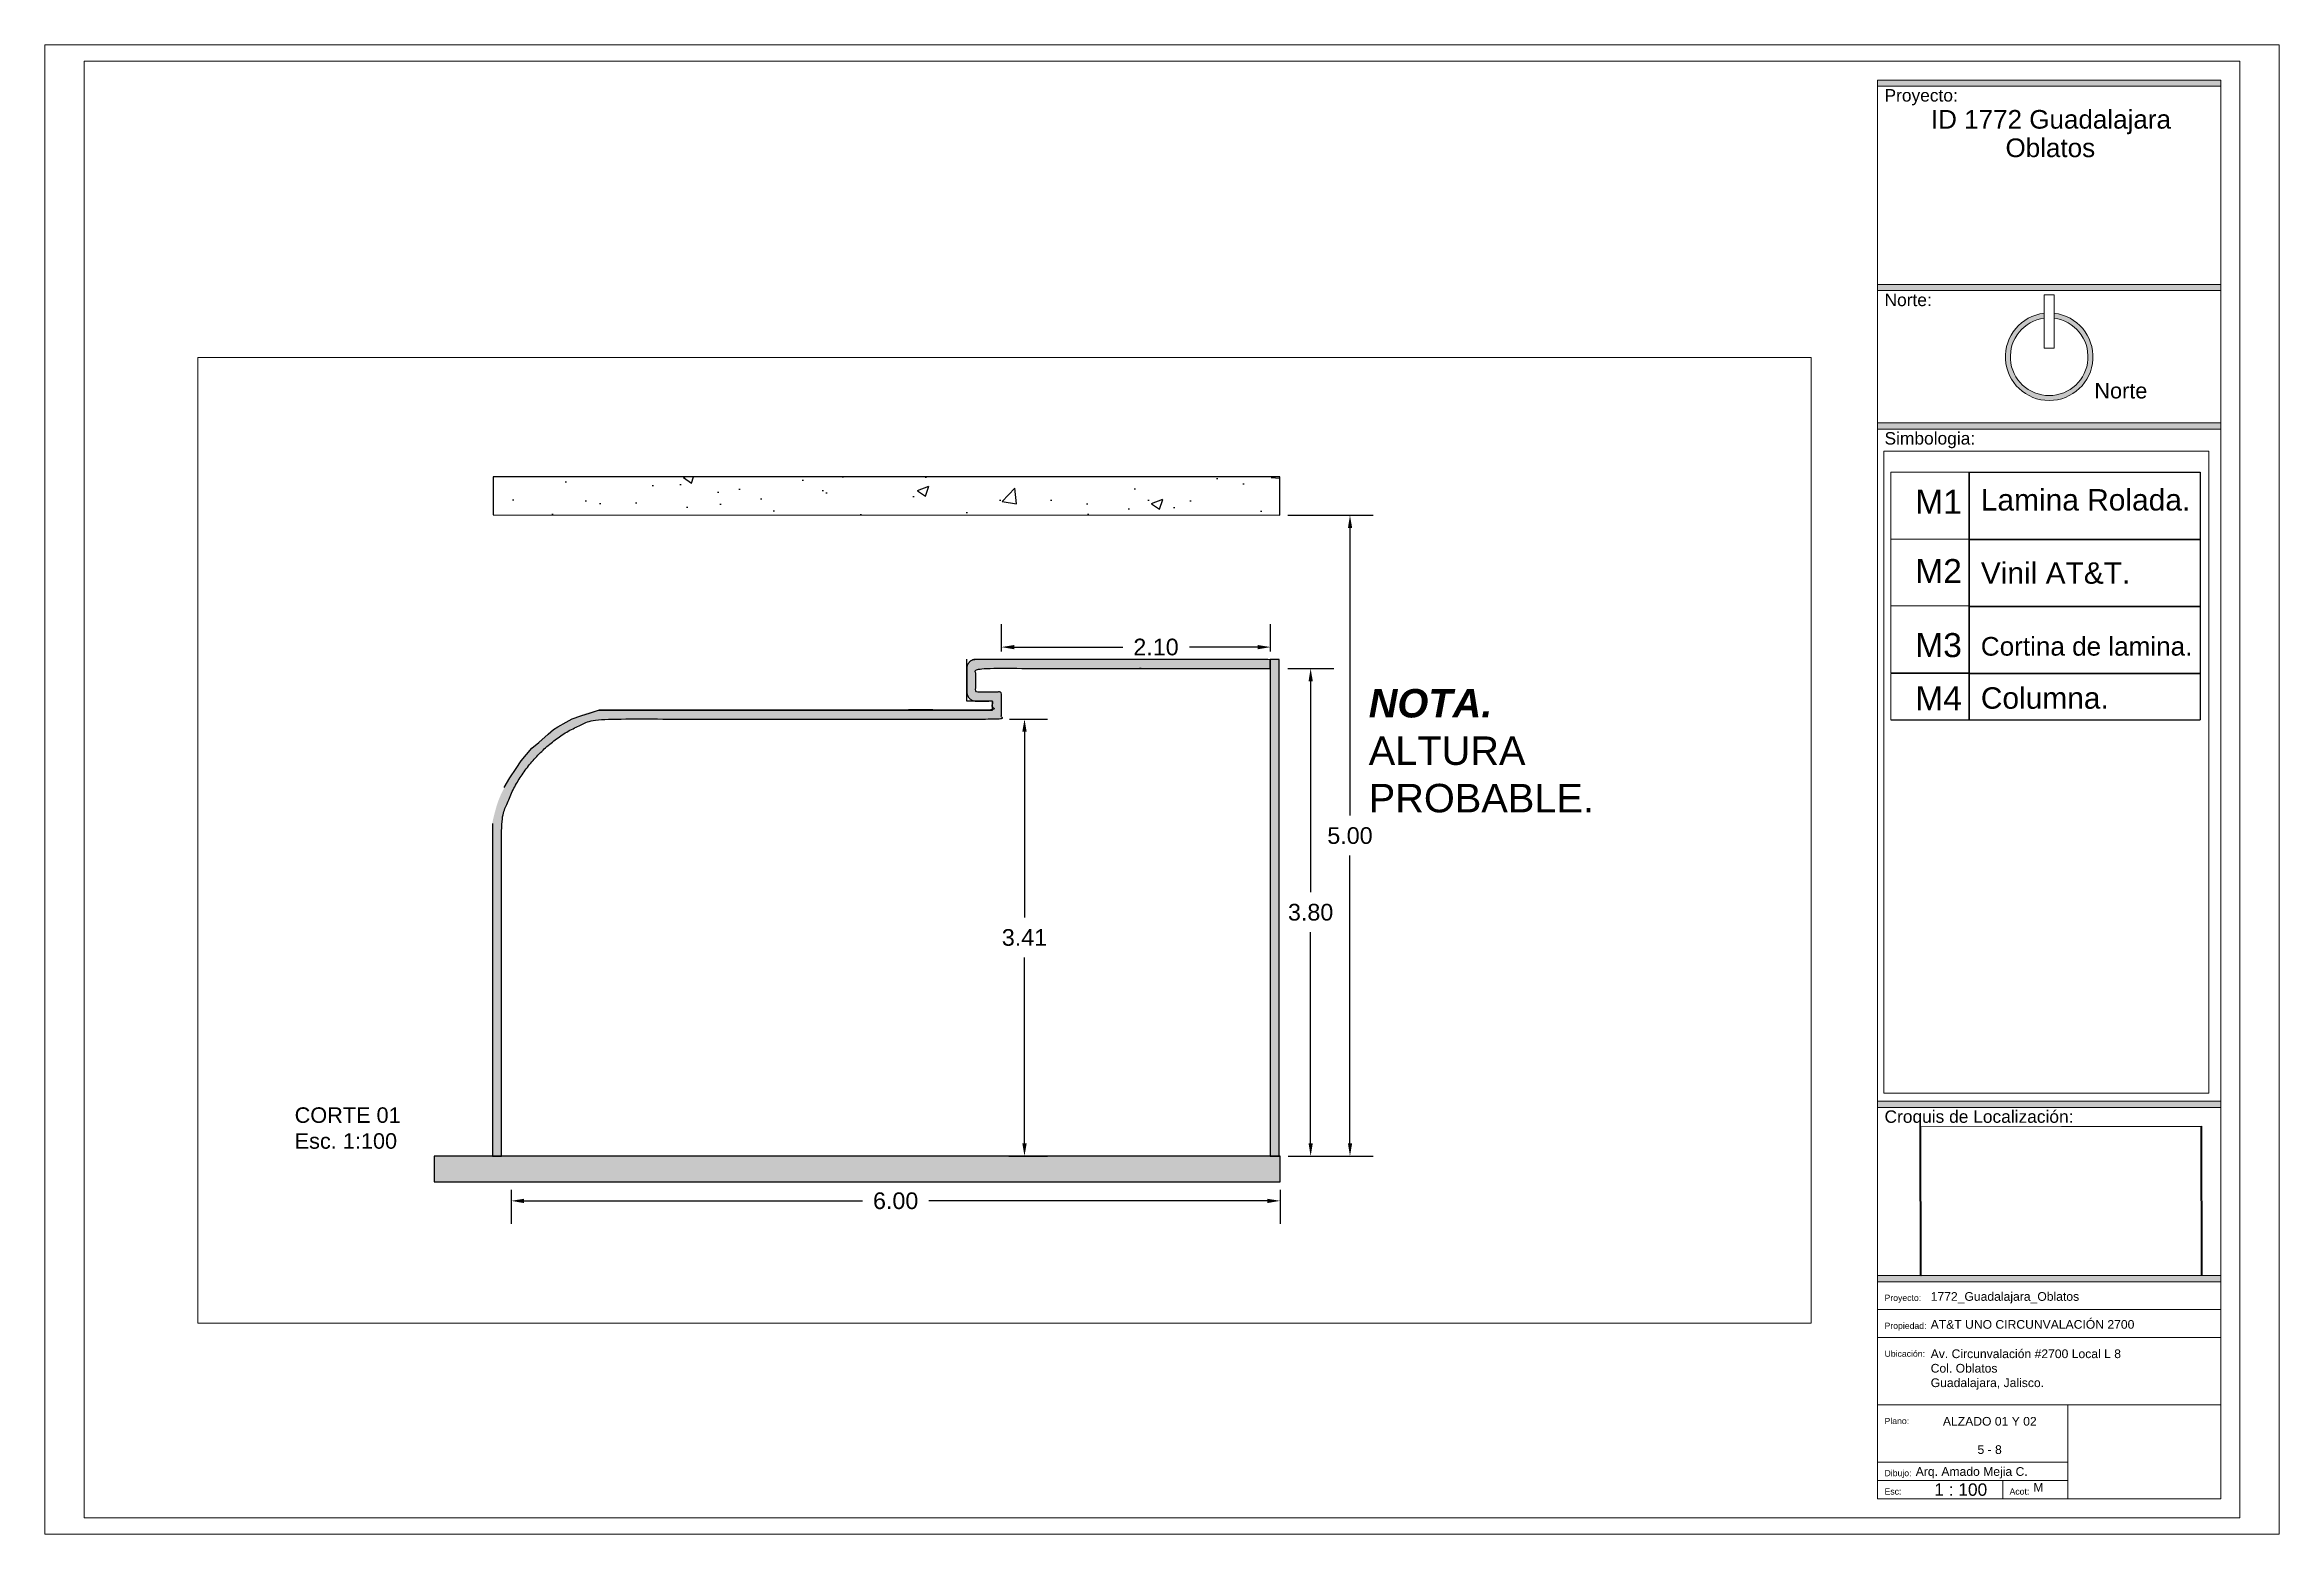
# Paper-space layout 'ARQ-06' of a CAD drawing. Header units: millimetres. Extents: x 76.3 to 166.3, y 66.2 to 126.2.
# The model-space entities are those that its viewports show. They can reach past a viewport. Long polylines and large blocks are cut down to what shows.
import ezdxf

# ---------------------------------------------------------------- set-up
doc = ezdxf.new("R2010")
doc.units = ezdxf.units.MM
for name, color, linetype, lineweight in [('INFORMACION', 252, 'Continuous', 18), ('LAM-Solapa', 250, 'Continuous', 18), ('MURO TABLAROKA', 253, 'Continuous', 25), ('NIVEL DE PISO', 250, 'Continuous', 18)]:
    doc.layers.add(name, color=color, linetype=linetype, lineweight=lineweight)
doc.layers.add('LOSA', color=250, linetype='Continuous')
doc.layers.add('MEDIDAS', color=252, linetype='Continuous')
doc.styles.get("Standard").update_dxf_attribs({"font": 'arial.ttf'})
doc.dimstyles.get("Standard").update_dxf_attribs({"dimtxt": 0.13, "dimasz": 0.1, "dimexe": 0.18, "dimexo": 0.0625, "dimgap": 0.09, "dimtad": 0, "dimtih": 1, "dimtoh": 1, "dimzin": 0, "dimdsep": 46, "dimtxsty": 'Standard', "dimcen": 0.09, "dimadec": 0, "dimazin": 0, "dimtfac": 1, "dimtofl": 0, "dimtmove": 0, "dimatfit": 3, "dimfxl": 1, "dimtolj": 1, "dimtzin": 0, "dimarcsym": 0})
picture_1 = doc.add_image_def('image1.jpg', size_in_pixel=(1141, 605))

# ---------------------------------------------------------------- blocks, each defined once
blk = doc.blocks.new('Lamina')
at = {"layer": 'LAM-Solapa'}
h = blk.add_hatch(color=256, dxfattribs=at)
h.dxf.hatch_style = 1
h.paths.add_polyline_path([(147.64, -2.85), (175.29, -2.85), (175.29, -3.34), (147.64, -3.34)])
h = blk.add_hatch(color=256, dxfattribs=at)
h.dxf.hatch_style = 1
h.paths.add_polyline_path([(147.64, -19.32), (175.29, -19.32), (175.29, -19.81), (147.64, -19.81)])
h = blk.add_hatch(color=256, dxfattribs=at)
h.dxf.hatch_style = 1
h.paths.add_polyline_path([(147.64, -30.47), (175.29, -30.47), (175.29, -30.96), (147.64, -30.96)])
h = blk.add_hatch(color=256, dxfattribs=at)
h.dxf.hatch_style = 1
h.paths.add_polyline_path([(147.64, -85.12), (175.29, -85.12), (175.29, -85.61), (147.64, -85.61)])
h = blk.add_hatch(color=256, dxfattribs=at)
h.dxf.hatch_style = 1
h.paths.add_polyline_path([(147.64, -99.16), (175.29, -99.16), (175.29, -99.65), (147.64, -99.65)])
for points in [[(0, 0), (0, -120), (180, -120), (180, 0)], [(3.18, -1.32), (3.18, -118.68), (176.82, -118.68), (176.82, -1.32)], [(175.29, -2.85), (147.64, -2.85), (147.64, -117.15), (175.29, -117.15)], [(147.64, -2.85), (175.29, -2.85), (175.29, -3.34), (147.64, -3.34)], [(147.64, -19.32), (175.29, -19.32), (175.29, -19.81), (147.64, -19.81)], [(147.64, -30.47), (175.29, -30.47), (175.29, -30.96), (147.64, -30.96)], [(147.64, -85.12), (175.29, -85.12), (175.29, -85.61), (147.64, -85.61)], [(147.64, -99.16), (175.29, -99.16), (175.29, -99.65), (147.64, -99.65)]]:
    blk.add_lwpolyline(points, close=True, dxfattribs=at)
for points in [[(147.64, -101.9), (175.29, -101.9)], [(147.64, -104.15), (175.29, -104.15)], [(147.64, -109.57), (175.29, -109.57)], [(162.96, -117.15), (162.96, -109.57)], [(147.64, -114.2), (162.96, -114.2)], [(147.64, -115.67), (162.96, -115.67)], [(157.74, -115.67), (157.74, -117.15)]]:
    blk.add_lwpolyline(points, dxfattribs=at)
at = {"layer": 'LAM-Solapa', "attachment_point": 1}
for s, width, insert, char_height in [('Proyecto:', 22.6862, (148.2, -3.58), 1), ('Norte:', 22.6862, (148.2, -20.06), 1), ('Simbologia:', 22.6862, (148.2, -31.21), 1), ('Croquis de Localización:', 22.6862, (148.2, -85.85), 1), ('Proyecto:', 22.6862, (148.2, -100.7), 0.5), ('Propiedad:', 22.6862, (148.2, -102.95), 0.5), ('Ubicación:', 22.6862, (148.2, -105.2), 0.5), ('Plano:', 22.6862, (148.2, -110.62), 0.5), ('Dibujo:', 2.28, (148.2, -114.82), 0.5), ('Esc:', 2.28, (148.2, -116.3), 0.5), ('Acot:', 22.6862, (158.27, -116.3), 0.5)]:
    blk.add_mtext_dynamic_manual_height_columns(s, width=width, gutter_width=12.5, heights=[0], dxfattribs=dict(at, insert=insert, char_height=char_height))
blk = doc.blocks.new('*D112')
at = {"layer": 'Defpoints', "color": 0, "lineweight": -3, "transparency": 16777216}
for p in [(1972.781, 1513.878), (1973.023, 1513.878), (1972.786, 1510.073)]:
    blk.add_point(p, dxfattribs=at)
at = {"layer": 'MEDIDAS', "color": 0, "lineweight": -2, "transparency": 16777216}
for p, q in [((1972.844, 1513.878), (1973.203, 1513.878)), ((1973.023, 1513.778), (1973.023, 1512.132)), ((1973.023, 1510.173), (1973.023, 1511.819)), ((1972.848, 1510.073), (1973.203, 1510.073))]:
    blk.add_line(p, q, dxfattribs=at)
at = {"layer": 'MEDIDAS', "color": 0, "lineweight": -3, "transparency": 16777216}
for points in [[(1973.007, 1513.778), (1973.04, 1513.778), (1973.023, 1513.878)], [(1973.007, 1510.173), (1973.04, 1510.173), (1973.023, 1510.073)]]:
    blk.add_solid(points, dxfattribs=at)
at = {"layer": 'MEDIDAS', "color": 0, "lineweight": -3, "transparency": 16777216, "insert": (1973.023, 1511.975), "char_height": 0.13, "attachment_point": 5}
blk.add_mtext('\\A1;3.80', dxfattribs=at)
blk = doc.blocks.new('*D114')
at = {"layer": 'Defpoints', "color": 0, "lineweight": -3, "transparency": 16777216}
for p in [(1966.786, 1509.873), (1972.786, 1509.873), (1966.786, 1509.724)]:
    blk.add_point(p, dxfattribs=at)
at = {"layer": 'MURO TABLAROKA', "color": 0, "lineweight": -2, "transparency": 16777216}
for p, q in [((1966.786, 1509.811), (1966.786, 1509.544)), ((1972.786, 1509.811), (1972.786, 1509.544)), ((1966.886, 1509.724), (1969.527, 1509.724)), ((1972.686, 1509.724), (1970.045, 1509.724))]:
    blk.add_line(p, q, dxfattribs=at)
at = {"layer": 'MURO TABLAROKA', "color": 0, "lineweight": -3, "transparency": 16777216}
for points in [[(1966.886, 1509.74), (1966.886, 1509.707), (1966.786, 1509.724)], [(1972.686, 1509.74), (1972.686, 1509.707), (1972.786, 1509.724)]]:
    blk.add_solid(points, dxfattribs=at)
at = {"layer": 'MURO TABLAROKA', "color": 0, "lineweight": -3, "transparency": 16777216, "insert": (1969.786, 1509.724), "char_height": 0.13, "attachment_point": 5}
blk.add_mtext('\\A1;6.00', dxfattribs=at)
blk = doc.blocks.new('*D115')
at = {"layer": 'Defpoints', "color": 0, "lineweight": -3, "transparency": 16777216}
for p in [(1972.784, 1515.073), (1972.786, 1510.073), (1973.33, 1510.073)]:
    blk.add_point(p, dxfattribs=at)
at = {"layer": 'MEDIDAS', "color": 0, "lineweight": -2, "transparency": 16777216}
for p, q in [((1972.846, 1515.073), (1973.51, 1515.073)), ((1973.33, 1514.973), (1973.33, 1512.73)), ((1973.33, 1510.173), (1973.33, 1512.417)), ((1972.848, 1510.073), (1973.51, 1510.073))]:
    blk.add_line(p, q, dxfattribs=at)
at = {"layer": 'MEDIDAS', "color": 0, "lineweight": -3, "transparency": 16777216}
for points in [[(1973.314, 1514.973), (1973.347, 1514.973), (1973.33, 1515.073)], [(1973.314, 1510.173), (1973.347, 1510.173), (1973.33, 1510.073)]]:
    blk.add_solid(points, dxfattribs=at)
at = {"layer": 'MEDIDAS', "color": 0, "lineweight": -3, "transparency": 16777216, "insert": (1973.33, 1512.573), "char_height": 0.13, "attachment_point": 5}
blk.add_mtext('\\A1;5.00', dxfattribs=at)
blk = doc.blocks.new('*D117')
at = {"layer": 'Defpoints', "color": 0, "lineweight": -3, "transparency": 16777216}
for p in [(1970.611, 1514.044), (1970.611, 1513.948), (1972.711, 1513.948)]:
    blk.add_point(p, dxfattribs=at)
at = {"layer": 'MURO TABLAROKA', "color": 0, "lineweight": -2, "transparency": 16777216}
for p, q in [((1970.611, 1514.01), (1970.611, 1514.224)), ((1972.711, 1514.01), (1972.711, 1514.224)), ((1970.711, 1514.044), (1971.558, 1514.044)), ((1972.611, 1514.044), (1972.077, 1514.044))]:
    blk.add_line(p, q, dxfattribs=at)
at = {"layer": 'MURO TABLAROKA', "color": 0, "lineweight": -3, "transparency": 16777216}
for points in [[(1970.711, 1514.06), (1970.711, 1514.027), (1970.611, 1514.044)], [(1972.611, 1514.06), (1972.611, 1514.027), (1972.711, 1514.044)]]:
    blk.add_solid(points, dxfattribs=at)
at = {"layer": 'MURO TABLAROKA', "color": 0, "lineweight": -3, "transparency": 16777216, "insert": (1971.817, 1514.044), "char_height": 0.13, "attachment_point": 5}
blk.add_mtext('\\A1;2.10', dxfattribs=at)
blk = doc.blocks.new('*D118')
at = {"layer": 'Defpoints', "color": 0, "lineweight": -3, "transparency": 16777216}
for p in [(1970.611, 1513.483), (1970.606, 1510.073), (1970.791, 1510.073)]:
    blk.add_point(p, dxfattribs=at)
at = {"layer": 'MURO TABLAROKA', "color": 0, "lineweight": -2, "transparency": 16777216}
for p, q in [((1970.674, 1513.483), (1970.971, 1513.483)), ((1970.791, 1513.383), (1970.791, 1511.935)), ((1970.791, 1510.173), (1970.791, 1511.622)), ((1970.669, 1510.073), (1970.971, 1510.073))]:
    blk.add_line(p, q, dxfattribs=at)
at = {"layer": 'MURO TABLAROKA', "color": 0, "lineweight": -3, "transparency": 16777216}
for points in [[(1970.774, 1513.383), (1970.808, 1513.383), (1970.791, 1513.483)], [(1970.774, 1510.173), (1970.808, 1510.173), (1970.791, 1510.073)]]:
    blk.add_solid(points, dxfattribs=at)
at = {"layer": 'MURO TABLAROKA', "color": 0, "lineweight": -3, "transparency": 16777216, "insert": (1970.791, 1511.778), "char_height": 0.13, "attachment_point": 5}
blk.add_mtext('\\A1;3.41', dxfattribs=at)

msp = doc.modelspace()

# ---------------------------------------------------------------- hatches: boundary and pattern name
at = {"layer": 'LOSA', "lineweight": -3, "transparency": 33554687}
h = msp.add_hatch(dxfattribs=at)
h.set_pattern_fill('AR-CONC', color=213, scale=0.005)
h.set_pattern_definition([(50, (0.0512, -0.04886), (0.91092334, -0.07969543), [0.09525, -1.04775]), (355, (0.0512, -0.0489), (-0.1762171, 0.95528423), [0.0762, -0.83820292]), (100.451445, (0.1271, -0.0555), (0.73470624, 0.87558876), [0.08095004, -0.89045122]), (46.1842, (0.0512, 0.2051), (1.3553952, -0.21021164), [0.142875, -1.571625]), (96.63556, (0.1641, 0.1876), (1.1870207, 1.2371306), [0.1214251, -1.33567804]), (351.18415, (0.0512, 0.2051), (1.1870207, 1.2371306), [0.1142998, -1.25729866]), (21, (0.1782, 0.14164), (0.75807196, -0.511326), [0.09525, -1.04775]), (326, (0.1782, 0.1416), (0.30901014, 0.92093983), [0.0762, -0.8382]), (71.451445, (0.2414, 0.099), (1.0670821, 0.40961384), [0.08095004, -0.8904497]), (37.5, (0.0512, -0.04886), (0.015443016, 0.422775194), [0, -0.82804, 0, -0.8509, 0, -0.841375]), (7.5, (0.0512, -0.04886), (0.33409831, 0.50090287), [0, -0.48514, 0, -0.80899, 0, -0.320675]), (327.5, (-0.23202, -0.04886), (0.677952976, -0.02864372), [0, -0.3175, 0, -0.9906, 0, -1.31445]), (317.5, (-0.359, -0.04886), (0.7406459, 0.12713246), [0, -0.41275, 0, -0.65786, 0, -0.93345])])
h.paths.add_polyline_path([(1966.647, 1515.076), (1972.784, 1515.073), (1972.784, 1515.373), (1966.647, 1515.373)])
at = {"layer": 'MURO TABLAROKA', "lineweight": -3, "transparency": 33554687}
h = msp.add_hatch(color=256, dxfattribs=at)
h.dxf.hatch_style = 1
edge = h.paths.add_edge_path()
edge.add_spline(control_points=[(1966.711, 1510.073), (1966.711, 1510.939), (1966.711, 1511.804), (1966.711, 1512.669), (1966.778, 1513.04), (1967.11, 1513.406), (1967.474, 1513.483), (1968.52, 1513.483), (1969.566, 1513.483), (1970.611, 1513.483), (1970.611, 1513.553), (1970.611, 1513.623), (1970.611, 1513.693), (1970.545, 1513.693), (1970.478, 1513.693), (1970.411, 1513.693), (1970.411, 1513.755), (1970.411, 1513.816), (1970.411, 1513.878), (1971.177, 1513.878), (1971.942, 1513.878), (1972.707, 1513.878), (1972.707, 1513.901), (1972.707, 1513.924), (1972.707, 1513.948), (1972.7, 1513.948), (1972.692, 1513.948), (1971.927, 1513.948), (1971.169, 1513.948), (1970.411, 1513.948), (1970.37, 1513.948), (1970.341, 1513.919), (1970.341, 1513.878), (1970.341, 1513.877), (1970.341, 1513.876), (1970.341, 1513.815), (1970.341, 1513.754), (1970.341, 1513.693), (1970.341, 1513.652), (1970.37, 1513.623), (1970.411, 1513.623), (1970.412, 1513.623), (1970.412, 1513.623), (1970.456, 1513.623), (1970.498, 1513.623), (1970.541, 1513.623), (1970.541, 1513.623), (1970.541, 1513.623), (1970.541, 1513.6), (1970.541, 1513.576), (1970.541, 1513.553), (1970.531, 1513.553), (1970.521, 1513.553), (1969.498, 1513.553), (1968.486, 1513.553), (1967.474, 1513.553), (1967.469, 1513.553), (1967.464, 1513.553), (1967.459, 1513.552), (1967.183, 1513.493), (1966.934, 1513.288), (1966.714, 1512.926), (1966.665, 1512.805), (1966.642, 1512.682), (1966.642, 1512.677), (1966.641, 1512.673), (1966.641, 1512.669), (1966.641, 1512.66), (1966.641, 1512.652), (1966.641, 1511.787), (1966.641, 1510.93), (1966.641, 1510.073), (1966.665, 1510.073), (1966.688, 1510.073), (1966.711, 1510.073)], knot_values=[0, 0, 0, 0, 1, 1, 1, 2.115594, 2.115594, 2.115594, 3.115594, 3.115594, 3.115594, 4.115594, 4.115594, 4.115594, 5.115594, 5.115594, 5.115594, 6.115594, 6.115594, 6.115594, 7.115594, 7.115594, 7.115594, 8.115594, 8.115594, 8.115594, 8.125594, 8.125594, 9.115594, 9.115594, 9.115594, 10.68639, 10.68639, 10.68639, 10.69639, 10.69639, 11.68639, 11.68639, 11.68639, 13.257186, 13.257186, 13.257186, 13.263686, 13.263686, 13.907186, 13.907186, 13.907186, 13.91052, 13.91052, 14.24052, 14.24052, 14.24052, 14.250297, 14.250297, 15.218209, 15.218209, 15.218209, 15.427904, 15.427904, 15.427904, 16.201358, 16.201358, 16.543498, 16.543498, 16.543498, 16.722509, 16.722509, 16.722509, 16.732509, 16.732509, 17.722509, 17.722509, 17.722509, 18.722509, 18.722509, 18.722509, 18.722509], weights=[1, 1, 1, 1, 1, 1, 1, 1, 1, 1, 1, 1, 1, 1, 1, 1, 1, 1, 1, 1, 1, 1, 1, 1, 1, 1, 1, 1, 1, 1, 0.804738, 0.804738, 1, 1, 1, 1, 1, 1, 0.804738, 0.804738, 1, 1, 1, 1, 1, 1, 1, 1, 1, 1, 1, 1, 1, 1, 1, 1, 0.996339, 0.996339, 1, 1, 1, 1, 1, 1, 0.997331, 0.997331, 1, 1, 1, 1, 1, 1, 1, 1, 1], degree=3, periodic=0)
at = {"layer": 'MURO TABLAROKA', "lineweight": -3}
h = msp.add_hatch(color=256, dxfattribs=at)
h.dxf.hatch_style = 1
h.paths.add_polyline_path([(1972.707, 1513.947), (1972.707, 1513.873), (1972.707, 1510.073), (1972.777, 1510.073), (1972.777, 1513.947)])
at = {"layer": 'NIVEL DE PISO', "lineweight": -3}
h = msp.add_hatch(color=256, dxfattribs=at)
h.dxf.hatch_style = 1
h.paths.add_polyline_path([(1966.186, 1510.073), (1966.186, 1509.873), (1972.786, 1509.873), (1972.786, 1510.073)])

# ---------------------------------------------------------------- linework, layer by layer
at = {"layer": 'INFORMACION', "lineweight": -3}
for p, q in [((1979.114, 1507.631), (1979.114, 1502.144)), ((1977.379, 1502.144), (1984.234, 1502.144))]:
    msp.add_line(p, q, dxfattribs=at)
at = {"layer": 'INFORMACION'}
for points in [[(1979.114, 1506.15), (1977.379, 1506.15), (1977.379, 1507.631), (1979.114, 1507.631)], [(1979.114, 1504.669), (1977.379, 1504.669), (1977.379, 1506.15), (1979.114, 1506.15)], [(1979.114, 1503.188), (1977.379, 1503.188), (1977.379, 1504.669), (1979.114, 1504.669)], [(1977.379, 1502.144), (1977.379, 1503.172), (1979.114, 1503.172)]]:
    msp.add_lwpolyline(points, dxfattribs=at)
at = {"layer": 'INFORMACION', "lineweight": -3}
for points in [[(1979.114, 1507.631), (1984.234, 1507.631), (1984.234, 1506.145), (1979.114, 1506.145)], [(1979.114, 1506.145), (1984.234, 1506.145), (1984.234, 1504.659), (1979.114, 1504.659)], [(1979.114, 1504.659), (1984.234, 1504.659), (1984.234, 1503.173), (1979.114, 1503.173)]]:
    msp.add_lwpolyline(points, close=True, dxfattribs=at)
msp.add_lwpolyline([(1979.114, 1502.144), (1979.114, 1503.172), (1984.234, 1503.172), (1984.234, 1502.144)], dxfattribs=at)
at = {"layer": 'LOSA', "color": 213, "lineweight": -3}
msp.add_lwpolyline([(1966.647, 1515.076), (1972.784, 1515.073), (1972.784, 1515.373), (1966.647, 1515.373)], close=True, dxfattribs=at)
at = {"layer": 'MURO TABLAROKA', "lineweight": -3}
msp.add_lwpolyline([(1966.732, 1512.948), (1966.776, 1513.025), (1966.827, 1513.098), (1966.866, 1513.156), (1966.907, 1513.206), (1966.949, 1513.255), (1967.002, 1513.301), (1967.076, 1513.366), (1967.117, 1513.4), (1967.152, 1513.421), (1967.216, 1513.458), (1967.262, 1513.484), (1967.33, 1513.507), (1967.406, 1513.532), (1967.467, 1513.553), (1970.541, 1513.553), (1970.541, 1513.623), (1970.341, 1513.623), (1970.341, 1513.949)], dxfattribs=at)
msp.add_lwpolyline([(1972.707, 1513.947), (1972.707, 1513.873), (1972.707, 1510.073), (1972.777, 1510.073), (1972.777, 1513.947)], close=True, dxfattribs=at)
msp.add_rational_spline([(1966.711, 1510.073), (1966.711, 1510.939), (1966.711, 1511.804), (1966.711, 1512.669), (1966.779, 1513.04), (1967.111, 1513.406), (1967.474, 1513.483), (1968.52, 1513.483), (1969.566, 1513.483), (1970.611, 1513.483), (1970.611, 1513.553), (1970.611, 1513.623), (1970.611, 1513.693), (1970.545, 1513.693), (1970.478, 1513.693), (1970.411, 1513.693), (1970.411, 1513.755), (1970.411, 1513.816), (1970.411, 1513.878), (1971.177, 1513.878), (1971.942, 1513.878), (1972.707, 1513.878), (1972.707, 1513.901), (1972.707, 1513.924), (1972.707, 1513.948), (1972.7, 1513.948), (1972.692, 1513.948), (1971.927, 1513.948), (1971.169, 1513.948), (1970.411, 1513.948), (1970.37, 1513.948), (1970.341, 1513.919), (1970.341, 1513.878), (1970.341, 1513.877), (1970.341, 1513.876), (1970.341, 1513.815), (1970.341, 1513.754), (1970.341, 1513.693), (1970.341, 1513.652), (1970.37, 1513.623), (1970.411, 1513.623), (1970.412, 1513.623), (1970.412, 1513.623), (1970.456, 1513.623), (1970.499, 1513.623), (1970.541, 1513.623), (1970.541, 1513.623), (1970.541, 1513.623), (1970.541, 1513.6), (1970.541, 1513.576), (1970.541, 1513.553), (1970.531, 1513.553), (1970.521, 1513.553), (1969.498, 1513.553), (1968.486, 1513.553), (1967.474, 1513.553)], [1, 1, 1, 1, 1, 1, 1, 1, 1, 1, 1, 1, 1, 1, 1, 1, 1, 1, 1, 1, 1, 1, 1, 1, 1, 1, 1, 1, 1, 1, 0.804737854124, 0.804737854124, 1, 1, 1, 1, 1, 1, 0.804737854124, 0.804737854124, 1, 1, 1, 1, 1, 1, 1, 1, 1, 1, 1, 1, 1, 1, 1, 1], degree=3, knots=[0, 0, 0, 0, 1, 1, 1, 2.115594, 2.115594, 2.115594, 3.115594, 3.115594, 3.115594, 4.115594, 4.115594, 4.115594, 5.115594, 5.115594, 5.115594, 6.115594, 6.115594, 6.115594, 7.115594, 7.115594, 7.115594, 8.115594, 8.115594, 8.115594, 8.125594, 8.125594, 9.115594, 9.115594, 9.115594, 10.68639, 10.68639, 10.68639, 10.69639, 10.69639, 11.68639, 11.68639, 11.68639, 13.257186, 13.257186, 13.257186, 13.263686, 13.263686, 13.907186, 13.907186, 13.907186, 13.91052, 13.91052, 14.24052, 14.24052, 14.24052, 14.250297, 14.250297, 15.218209, 15.218209, 15.218209, 15.218209], dxfattribs=at)
msp.add_open_spline([(1966.641, 1512.669), (1966.641, 1512.66), (1966.641, 1512.652), (1966.641, 1511.787), (1966.641, 1510.93), (1966.641, 1510.073), (1966.665, 1510.073), (1966.688, 1510.073), (1966.711, 1510.073)], degree=3, knots=[0, 0, 0, 0, 0.01, 0.01, 1, 1, 1, 2, 2, 2, 2], dxfattribs=at)
at = {"layer": 'NIVEL DE PISO', "lineweight": -3}
msp.add_lwpolyline([(1966.186, 1510.073), (1966.186, 1509.873), (1972.786, 1509.873), (1972.786, 1510.073)], close=True, dxfattribs=at)

# ---------------------------------------------------------------- texts
at = {"layer": 'INFORMACION', "color": 10}
for s, p in [('M1', (1977.923, 1506.71)), ('M2', (1977.923, 1505.177)), ('M3', (1977.923, 1503.537)), ('M4', (1977.923, 1502.361))]:
    msp.add_text(s, height=0.5317, dxfattribs=at).set_placement(p)
at = {"layer": 'INFORMACION', "color": 7}
for s, height, p in [('Lamina Rolada.', 0.47393, (1979.375, 1506.783)), ('Vinil AT&T.', 0.47393, (1979.375, 1505.162)), ('Cortina de lamina.', 0.4133, (1979.375, 1503.569)), ('Columna.', 0.4739, (1979.375, 1502.394))]:
    msp.add_text(s, height=height, dxfattribs=at).set_placement(p)
at = {"layer": 'MEDIDAS', "color": 2, "lineweight": -3, "insert": (1973.476, 1513.717), "char_height": 0.22196, "attachment_point": 1}
msp.add_mtext_dynamic_manual_height_columns('{\\fArial|b1|i1|c0|p34;NOTA.}\\PALTURA PROBABLE.', width=1.05868, gutter_width=12.5, heights=[0], dxfattribs=at)

# ---------------------------------------------------------------- dimensions: what is measured, and where the dimension line sits
at = {"layer": 'MEDIDAS', "lineweight": -3}
for base, p1, p2, picture, middle in [((1973.33, 1510.073), (1972.784, 1515.073), (1972.786, 1510.073), '*D115', (1973.33, 1512.573)), ((1973.0234, 1513.8776), (1972.7856, 1510.0734), (1972.7813, 1513.8776), '*D112', (1973.0234, 1511.9755))]:
    dim = msp.add_linear_dim(base=base, p1=p1, p2=p2, angle=90, dimstyle='Standard', dxfattribs=at)
    dim.commit()
    dim.dimension.update_dxf_attribs({"geometry": picture, "text_midpoint": middle})
at = {"layer": 'MURO TABLAROKA', "lineweight": -3}
for base, p1, p2, picture, middle in [((1970.611, 1514.044), (1972.711, 1513.948), (1970.611, 1513.948), '*D117', (1971.817, 1514.044)), ((1966.786, 1509.724), (1972.786, 1509.873), (1966.786, 1509.873), '*D114', (1969.786, 1509.724))]:
    dim = msp.add_linear_dim(base=base, p1=p1, p2=p2, dimstyle='Standard', dxfattribs=at)
    dim.commit()
    dim.dimension.update_dxf_attribs({"geometry": picture, "text_midpoint": middle, "dimtype": 160})
dim = msp.add_linear_dim(base=(1970.791, 1510.073), p1=(1970.611, 1513.483), p2=(1970.606, 1510.073), angle=90, dimstyle='Standard', dxfattribs=at)
dim.commit()
dim.dimension.update_dxf_attribs({"geometry": '*D118', "text_midpoint": (1970.791, 1511.778)})

psp = doc.layouts.new('ARQ-06')

# ---------------------------------------------------------------- hatches: boundary and pattern name
at = {"layer": 'LAM-Solapa'}
h = psp.add_hatch(color=256, dxfattribs=at)
h.dxf.hatch_style = 1
h.paths.add_polyline_path([(157.244, 115.432), (157.244, 115.23, -15.463637), (156.842, 115.23), (156.842, 115.432, 17.46136)])

# ---------------------------------------------------------------- linework, layer by layer
psp.add_lwpolyline([(156.842, 114.024), (156.842, 116.18), (157.244, 116.18), (157.244, 114.024)], close=True, dxfattribs=at)
for radius, start, end in [(1.763, 96.55542, 83.44458), (1.563, 97.40008, 82.59992)]:
    psp.add_arc((157.043, 113.68), radius, start, end, dxfattribs=at)

# ---------------------------------------------------------------- block references
at = {"xscale": 0.5, "yscale": 0.5, "zscale": 0.5}
psp.add_blockref('Lamina', (76.312, 126.25), dxfattribs=at)

# ---------------------------------------------------------------- texts
at = {"layer": 'LAM-Solapa', "attachment_point": 1}
for s, width, heights, insert, char_height in [('\\pi2.1502;ID 1772 Guadalajara', 13.82729, [0], (150.13, 123.619), 0.75), ('\\pi5.1538;Oblatos', 13.82729, [0], (150.13, 122.472), 0.75), ('Norte', 22.68618, [0], (158.863, 112.626), 0.625), ('CORTE 01\\PEsc. 1:100', 22.68618, [0], (86.379, 83.448), 0.625), ('1772_Guadalajara_Oblatos', 23.37132, [0], (152.271, 76.005), 0.35), ('AT&T UNO CIRCUNVALACIÓN 2700', 23.37132, [0], (152.271, 74.88), 0.35), ('Av. Circunvalación #2700 Local L 8\\PCol. Oblatos\\PGuadalajara, Jalisco.', 23.37132, [4.461], (152.271, 73.697), 0.35), ('\\pi1.279;ALZADO 01 Y 02', 6.30978, [1.862], (151.484, 70.977), 0.35), ('\\pi2.6866;5 - 8', 6.30978, [1.46], (151.469, 69.837), 0.35), ('Arq. Amado Mejia C.', 12.25027, [0], (151.668, 68.955), 0.35), ('\\pi0.74375;1 : 100', 3.51409, [1.255], (151.668, 68.301), 0.5), ('M', 2.80981, [1.297], (156.406, 68.322), 0.35)]:
    psp.add_mtext_dynamic_manual_height_columns(s, width=width, gutter_width=12.5, heights=heights, dxfattribs=dict(at, insert=insert, char_height=char_height))

# ---------------------------------------------------------------- pictures from other files: only their frames are drawn
at = {"layer": 'LAM-Solapa', "color": 7, "true_color": 0xffffff}
image = psp.add_image(picture_1, insert=(151.841, 76.661), size_in_units=(11.319, 6.002), rotation=0.1, dxfattribs=at)
image.dxf.flags = 7
image = psp.add_image(picture_1, insert=(151.889, 76.662), size_in_units=(11.319, 6.002), rotation=0.1, dxfattribs=at)
image.dxf.flags = 7

# ---------------------------------------------------------------- viewports
at = {"layer": 'LAM-Solapa', "color": 7, "true_color": 0xffffff, "view_target_point": (51.368, 9.456)}
psp.add_viewport(center=(114.968, 94.205), size=(64.99, 38.89846), view_center_point=(1919.267, 1503.081), view_height=7.53401, dxfattribs=at)
psp.add_viewport(center=(156.932, 96.951), size=(13.094, 25.8634), view_center_point=(1929.459, 1491.534), view_height=14.2213, status=3, dxfattribs=at)

doc.saveas('drawing.dxf')
